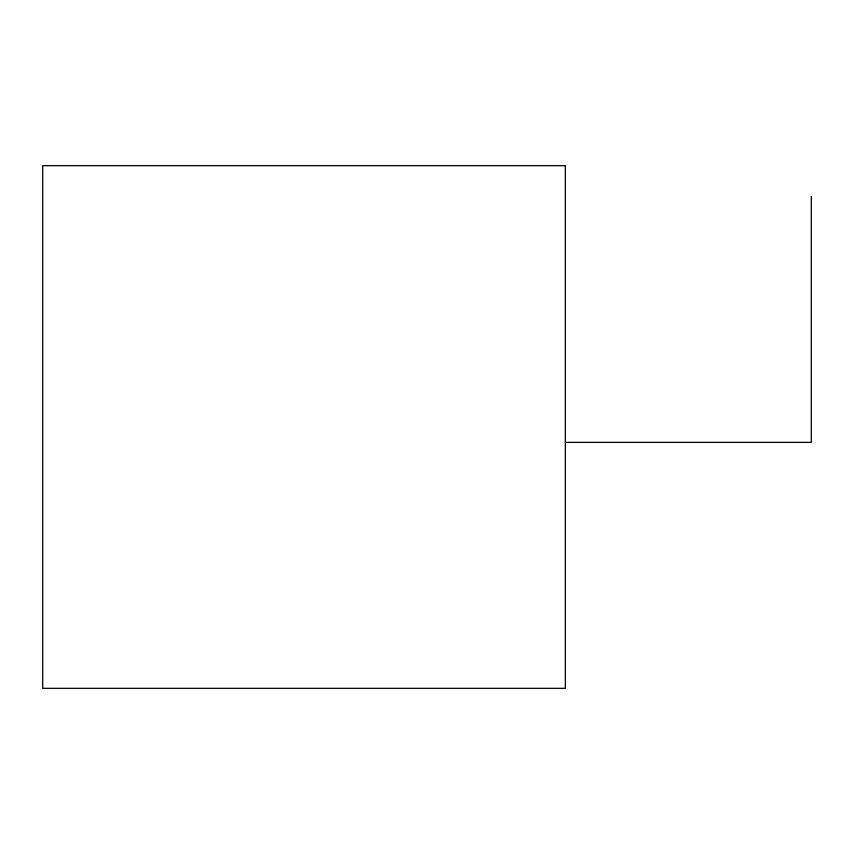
<?xml version="1.0" encoding="UTF-8"?>
<svg xmlns="http://www.w3.org/2000/svg" width="854" height="854" viewBox="0 0 854 854"><rect width="100%" height="100%" fill="white"/><g stroke="black" fill="none" stroke-linecap="round" stroke-linejoin="round"><path stroke-width="1.28" d="M565.348 442.372L811.3 442.372L811.3 196.42M565.348 165.676L42.7 165.676L42.7 688.324L565.348 688.324L565.348 165.676"/></g></svg>
